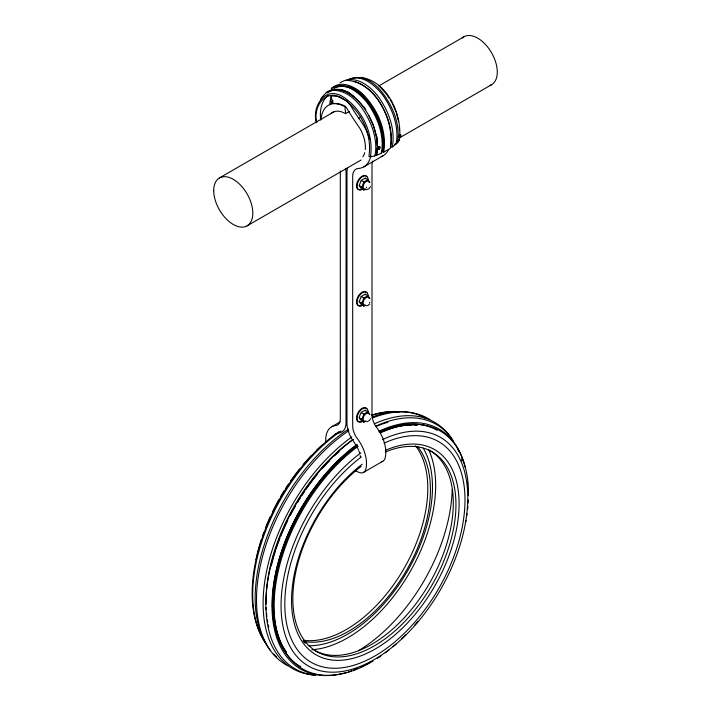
<?xml version="1.0" encoding="UTF-8"?>
<svg xmlns="http://www.w3.org/2000/svg" width="711" height="711" viewBox="0 0 711 711"><rect width="100%" height="100%" fill="white"/><g stroke="black" fill="none" stroke-linecap="round" stroke-linejoin="round"><path stroke-width="1.07" d="M377.381 151.194A47.859 27.631 60 0 1 376.812 154.234L374.83 155.931L370.431 156.882C374.022 134.148 362.503 109.841 343.537 97.123C325.549 85.071 311.685 105.921 316.324 122.665M378.999 122.603A48.677 28.102 60 0 1 381.958 151.994L380.82 153.487A92.483 60.488 7.7 0 1 376.421 155.336L377.257 147.764M381.38 153.229C384.58 135.446 377.692 117.377 367.409 103.059C359.304 92.714 344.951 80.69 331.335 88.253M333.921 87.951C355.616 78.139 373.071 105.059 379.834 122.123A48.677 28.102 60 0 1 382.794 151.514L383.7 152.19C387.282 130.708 377.452 108.667 362.352 93.656C354.531 86.253 339.938 79.445 331.219 88.946M354.585 81.552C371.026 86.778 381.363 102.428 387.415 117.742A48.677 28.102 60 0 1 390.375 147.141L392.312 146.919C395.52 129.135 388.624 111.058 378.341 96.74C369.853 85.436 354.114 73.731 340.009 82.849M392.774 146.582A92.483 60.488 7.7 0 0 396.125 143.96C399.289 126.496 392.534 108.747 382.429 94.687C374.493 84.547 360.424 72.753 347.066 80.174M395.663 143.542C398.56 143.044 399.964 139.8 399.573 137.099M399.804 134.992C400.657 111.369 386.464 81.561 361.295 77.339M365.187 189.517L363.863 189.997L361.206 188.468L359.188 185.598L361.206 180.416L365.232 178.088L367.889 179.625L369.907 182.487M367.889 179.625L363.863 181.945L361.855 187.135L363.863 189.997M365.187 305.588L363.863 306.077L361.206 304.539L359.188 301.677L361.206 296.487L365.232 294.158L367.889 295.696L369.907 298.558M367.889 295.696L363.863 298.025L361.855 303.215L363.863 306.077M366.192 421.17L363.863 422.147L360.424 419.703L359.188 417.748L360.424 413.811L362.041 411.802L365.232 410.238L367.889 411.776L369.907 414.637M367.889 411.776L363.863 414.095L361.855 419.286L363.863 422.147M370.529 186.575L368.911 188.744L366.254 189.713M370.529 418.726L369.205 420.654L366.965 421.792M376.421 155.336L376.812 154.234M331.513 98.625L330.322 100.331L332.464 102.988M327.433 92.945L328.74 91.541M328.127 95.407C320.954 101.282 319.541 111.36 320.785 120.061M369.729 304.032L368.227 305.321L366.254 305.792M392.312 146.919L392.774 146.582M219.441 177.937L334.481 111.52M378.581 86.058L463.901 36.803M330.793 113.662A27.302 15.766 60 0 1 341.111 111.663L345.644 113.582L349.323 111.458M347.19 101.238L350.567 105.504A147.381 85.089 60 0 0 358.664 118.213L360.513 117.146M247.099 225.84L361.179 159.975M399.529 137.836L491.559 84.707M381.958 151.994L382.794 151.514M363.872 166.836L383.185 155.682M331.69 426.751L339.974 421.97M363.561 472.371L382.874 461.217M383.7 152.19L390.446 148.297C394.783 121.723 376.332 81.418 346.248 80.387M348.586 79.712C370.182 69.945 387.557 96.74 394.294 113.724A48.481 27.996 60 0 1 398.178 134.388M336.107 87.24C357.038 81.596 372.288 106.152 378.999 122.603M326.189 92.643L334.712 89.177M328.429 92.083L334.819 89.47L341.724 89.826L349.128 92.874M394.623 144.226L396.125 143.96M341.671 89.542L333.432 89.151L327.362 91.55L321.576 97.611A48.481 27.996 60 0 0 320.563 99.469M334.357 89.737C346.293 88.857 355.953 97.62 362.983 106.259M332.206 90.27C352.318 90.03 365.196 109.992 371.889 126.656A48.481 27.996 60 0 1 374.83 155.931M399.226 140.254L398.658 139.676M342.604 89.924L349.128 92.608M340.498 89.515C356.878 94.776 367.374 110.294 373.462 125.598A47.859 27.631 60 0 1 377.301 145.959M361.206 180.416L363.863 181.945M359.188 185.598L361.855 187.135M361.206 296.487L363.863 298.025M359.188 301.677L361.855 303.215M361.206 412.558L363.863 414.095M359.188 417.748L361.855 419.286M349.954 93.488L354.069 96.545M346.675 100.811L337.654 96.509L330.819 95.834L333.024 103.246C338.187 103.735 345.679 104.162 347.768 109.974A155.433 89.737 60 0 0 355.136 121.43L359.766 128.193A27.302 15.766 60 0 1 365.312 149.488M379.763 86.68L386.224 93.808L388.997 98.109M370.431 156.882L368.911 156.411C372.44 134.477 361.348 110.996 343.04 98.722C326.269 87.382 312.591 106.383 316.759 122.39M390.108 99.824L391.77 102.402M364.041 106.917L365.818 109.672M365.232 178.088L365.534 178.719M365.232 294.158L365.534 294.789M365.232 410.238L365.534 410.869M392.196 103.353L396.027 111.894M368.796 115.466L373.453 125.847L376.377 136.494L377.372 146.688M396.294 112.871L398.702 121.634M345.626 168.791L346.079 171.164L346.026 423.987A20.521 11.847 60 0 1 339.858 432.715L335.805 433.87A20.619 11.909 60 0 0 333.486 436.021M345.644 113.582L344.888 106.561L339.609 104.313A35.514 20.503 60 0 0 321.07 119.457M399.209 126.807L399.511 129.917M340.311 170.862L340.311 419.223A12.363 7.137 60 0 1 335.912 425.454A28.831 16.646 60 0 0 325.798 442.046M362.601 421.463A7.821 4.515 -60 0 1 357.073 418.272A7.821 4.515 -60 0 1 362.601 408.692A7.821 4.515 -60 0 1 368.129 411.882M359.259 421.872A7.821 4.515 -60 0 1 358.113 412.487A7.821 4.515 -60 0 1 366.814 408.789M362.023 421.134A7.821 4.515 -60 0 1 360.593 421.739M365.392 421.028A4.355 2.515 -60 0 1 363.748 416.388A4.355 2.515 -60 0 1 368.858 413.829M362.601 305.392A7.821 4.515 -60 0 1 357.073 302.202A7.821 4.515 -60 0 1 362.601 292.621A7.821 4.515 -60 0 1 368.129 295.812M360.593 305.668A7.821 4.515 -60 0 1 357.633 297.314A7.821 4.515 -60 0 1 366.814 292.71M365.392 304.957A4.355 2.515 -60 0 1 364.014 299.811A4.355 2.515 -60 0 1 369.16 298.433M369.729 302.379A2.426 1.404 -60 0 1 369.453 302.948M362.601 189.313A7.821 4.515 -60 0 1 357.073 186.122A7.821 4.515 -60 0 1 362.601 176.541A7.821 4.515 -60 0 1 368.129 179.741M360.593 189.588A7.821 4.515 -60 0 1 357.633 181.243A7.821 4.515 -60 0 1 366.814 176.639M365.392 188.886A4.355 2.515 -60 0 1 364.014 183.731A4.355 2.515 -60 0 1 369.16 182.354M366.583 187.651A2.426 1.404 -60 0 1 366.52 187.171M399.191 136.654A0.933 0.542 -60 0 1 399.191 135.33A0.933 0.542 -60 0 1 400.186 135.419M399.795 136.823A1.484 0.862 -60 0 1 398.471 136.512A1.484 0.862 -60 0 1 399.618 134.539A1.484 0.862 -60 0 1 400.542 135.534M400.266 136.236A1.484 0.862 -60 0 1 400.053 136.548M378.03 148.412A0.933 0.542 -60 0 1 378.661 147.088M378.936 148.866A1.484 0.862 -60 0 1 377.612 148.35A1.484 0.862 -60 0 1 379.105 146.493A1.484 0.862 -60 0 1 379.407 148.279M329.753 104.304A47.397 27.365 60 0 1 331.575 95.772M377.283 147.088A47.859 27.631 60 0 1 376.35 154.5M376.972 136.761A47.859 27.631 60 0 1 377.408 139.809M398.169 135.525A48.481 27.996 60 0 1 397.236 143M330.375 104.748A7.821 1.653 -38.8 0 1 333.139 100.811M462.212 38.047A27.658 15.971 60 0 1 491.559 52.765A27.658 15.971 60 0 1 489.63 85.542M388.633 149.417A35.514 20.503 60 0 1 381.238 156.58M372.724 161.033A15.606 9.012 60 0 0 371.995 165.165L371.995 414.815A14.833 8.568 60 0 0 375.621 426.067A28.831 16.646 60 0 1 385.122 458.035A12.185 7.039 60 0 1 384.411 459.715L384.091 460.168A12.185 7.039 60 0 1 381.354 461.732M358.664 118.213A35.514 20.503 60 0 1 367.863 134.13M368.254 135.188A35.514 20.503 60 0 1 369.613 139.436M370.786 155.718A35.514 20.503 60 0 1 358.664 168.445A15.606 9.012 60 0 0 352.683 176.319L352.683 425.969A14.833 8.568 60 0 0 356.309 437.221A28.831 16.646 60 0 1 365.81 469.189A12.185 7.039 60 0 1 365.099 470.869L364.77 471.322A12.185 7.039 60 0 1 360.886 472.913A89.044 51.405 60 0 1 355.029 470.833M364.761 152.616A27.302 15.766 60 0 1 362.832 156.873M347.537 168.098A23.765 13.722 60 0 0 346.986 171.262L346.959 424.005A22.983 13.269 60 0 0 351.687 438.669L356.424 445.77A20.619 11.909 60 0 1 358.344 449.619M358.735 450.596A20.619 11.909 60 0 1 359.722 453.556M360.193 455.502A20.619 11.909 60 0 1 360.513 457.404M385.549 451.938A115.333 66.594 -60 0 1 443.477 561.841A115.333 66.594 -60 0 1 306.494 643.037A115.333 66.594 -60 0 1 361.099 466.434M265.176 641.917A137.445 79.356 -60 0 1 338.854 431.693M371.56 415.126A137.445 79.356 -60 0 1 397.938 411.953M265.825 643.508A138.538 79.987 -60 0 1 340.969 430.999M372.057 415.224A138.538 79.987 -60 0 1 399.644 411.722M276.588 657.044A141.134 81.481 -60 0 1 273.451 653.996M270.544 650.654A141.134 81.481 -60 0 1 348.683 429.062M371.977 417.073A141.134 81.481 -60 0 1 425.525 418.219M372.146 418.148A142.156 82.076 -60 0 1 429.906 419.632M287.804 665.763A142.156 82.076 -60 0 1 262.217 557.735A142.156 82.076 -60 0 1 348.879 430.635M374.715 423.676A142.156 82.076 -60 0 1 451.832 438.865M315.426 675.13A142.156 82.076 -60 0 1 264.936 580.345A142.156 82.076 -60 0 1 351.856 436.963M268.829 627.075A138.05 79.703 -60 0 1 268.358 625.058M267.736 621.947A138.05 79.703 -60 0 1 267.372 619.832M266.909 616.579A138.05 79.703 -60 0 1 266.536 613.255M266.261 609.878A138.05 79.703 -60 0 1 266.136 607.594M266.021 604.128A138.05 79.703 -60 0 1 353.074 439.478M376.866 426.12A138.05 79.703 -60 0 1 387.904 422.254M375.684 426.191A141.134 81.481 -60 0 1 453.245 440.82M457.404 448.294A141.134 81.481 -60 0 1 458.755 451.343M461.43 458.897A141.134 81.481 -60 0 1 462.061 461.146M315.764 675.237A141.134 81.481 -60 0 1 267.834 580.372A141.134 81.481 -60 0 1 353.091 439.576M379.159 431.177A138.538 79.987 -60 0 1 465.092 467.18M467.491 482.174A138.538 79.987 -60 0 1 467.66 484.449M467.874 489.052A138.538 79.987 -60 0 1 467.918 491.381M369.96 662.225A138.538 79.987 -60 0 1 365.889 664.483M362.814 666.056A138.538 79.987 -60 0 1 360.761 667.034M357.686 668.42A138.538 79.987 -60 0 1 353.607 670.082M351.581 670.828A138.538 79.987 -60 0 1 348.568 671.851M346.577 672.455A138.538 79.987 -60 0 1 272.135 599.622A138.538 79.987 -60 0 1 356.735 444.659M300.682 666.722A136.494 78.805 -60 0 1 277.681 564.872A136.494 78.805 -60 0 1 357.233 444.642M379.007 431.853A136.494 78.805 -60 0 1 437.176 430.306M285.911 651.791A135.57 78.272 -60 0 1 357.313 445.344M379.941 432.199A135.57 78.272 -60 0 1 416.859 424.974M286.364 652.049A135.57 78.272 -60 0 1 283.022 646.69M282.009 644.761A135.57 78.272 -60 0 1 356.869 446.25M380.394 432.457A135.57 78.272 -60 0 1 397.618 426.689M399.884 426.218A135.57 78.272 -60 0 1 403.27 425.658M407.723 425.187A135.57 78.272 -60 0 1 412.078 425.018M414.202 425.045A135.57 78.272 -60 0 1 417.313 425.24M380.412 432.866A137.445 79.356 -60 0 1 468.46 495.771M468.327 499.877A137.445 79.356 -60 0 1 468.149 503.024M467.9 506.205A137.445 79.356 -60 0 1 467.58 509.423M467.038 513.76A137.445 79.356 -60 0 1 466.727 515.946M465.998 520.328A137.445 79.356 -60 0 1 465.598 522.523M417.748 621.61A137.445 79.356 -60 0 1 414.842 625.04M405.785 634.861A137.445 79.356 -60 0 1 401.911 638.691M396.436 643.748A137.445 79.356 -60 0 1 393.05 646.672M388.757 650.174A137.445 79.356 -60 0 1 385.273 652.849M380.9 655.995A137.445 79.356 -60 0 1 377.39 658.35M373.017 661.079A137.445 79.356 -60 0 1 274.375 614.411A137.445 79.356 -60 0 1 358.157 446.25M382.527 439.611A132.015 76.219 -60 0 1 454.809 560.046A132.015 76.219 -60 0 1 296.922 656.529A132.015 76.219 -60 0 1 360.877 452.836M384.1 443.157A127.42 73.562 -60 0 1 452.107 560.997A127.42 73.562 -60 0 1 300.051 653.08A127.42 73.562 -60 0 1 361.33 456.942M385.264 450.401A118.488 68.407 -60 0 1 446.721 561.583A118.488 68.407 -60 0 1 305.641 646.157A118.488 68.407 -60 0 1 362.201 464.23M429.417 450.259A115.333 66.594 -60 0 1 429.417 583.438A115.333 66.594 -60 0 1 314.084 650.023M305.446 643.259A115.333 66.594 -60 0 1 303.197 640.727M417.437 446.348A115.333 66.594 -60 0 1 406.07 571.049A115.333 66.594 -60 0 1 303.588 641.402M415.5 445.708A115.333 66.594 -60 0 1 403.901 568.702A115.333 66.594 -60 0 1 303.179 640.247M428.502 449.379A124.505 71.882 -60 0 1 409.465 572.862A124.505 71.882 -60 0 1 311.8 649.747M423.321 448.241A119.999 69.278 -60 0 1 407.207 571.564A119.999 69.278 -60 0 1 308.245 645.73M452.196 489.364A135.134 78.023 -60 0 1 358.451 650.734M256.04 559.557A132.015 76.219 -60 0 1 261.275 539.72M262.679 535.499A132.015 76.219 -60 0 1 263.799 532.343M265.763 527.171A132.015 76.219 -60 0 1 270.038 517.075M272.393 512.036A132.015 76.219 -60 0 1 279.112 499.202M280.756 496.331A132.015 76.219 -60 0 1 284.196 490.626M285.387 488.741A132.015 76.219 -60 0 1 288.444 484.075M290.337 481.311A132.015 76.219 -60 0 1 299.535 468.993M303.082 464.692A132.015 76.219 -60 0 1 311.249 455.635M316.617 450.25A132.015 76.219 -60 0 1 322.056 445.228M271.291 565.983A138.05 79.703 -60 0 1 275.397 551.114M276.09 548.972A138.05 79.703 -60 0 1 279.903 538.369M280.676 536.387A138.05 79.703 -60 0 1 287.706 520.532M290.177 515.635A138.05 79.703 -60 0 1 295.412 506.063M297.616 502.322A138.05 79.703 -60 0 1 300.495 497.673M301.677 495.825A138.05 79.703 -60 0 1 304.699 491.257M305.943 489.452A138.05 79.703 -60 0 1 317.053 474.735M322.163 468.727A138.05 79.703 -60 0 1 329.78 460.559M334.454 455.955A138.05 79.703 -60 0 1 339.174 451.627M400.151 137.027A1.484 0.862 -60 0 0 400.622 134.717A1.484 0.862 -60 0 0 398.862 136.281A1.484 0.862 -60 0 0 400.151 137.027M379.292 149.07A1.484 0.862 -60 0 0 379.763 146.768A1.484 0.862 -60 0 0 378.003 148.323A1.484 0.862 -60 0 0 379.292 149.07M213.718 190.601A27.658 15.971 60 0 0 243.046 227.093A27.658 15.971 60 0 0 243.046 187.98A27.658 15.971 60 0 0 213.718 190.601"/></g></svg>
